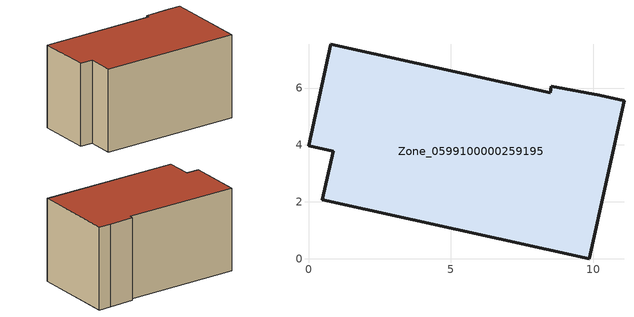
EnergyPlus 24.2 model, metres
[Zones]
Zone_0599100000259195
 floor ground (C_G): 10.24,5.74 11.09,5.55 9.87,0 0.49,2.07 0.87,3.78 0,3.97 0.79,7.54 8.49,5.84 8.54,6.07 z0
 wall outside (C_F): 11.09,5.55 10.24,5.74 8.54,6.07 8.49,5.84 0.79,7.54 0,3.97 0.87,3.78 0.49,2.07 9.87,0 11.09,5.55 z0:5.72
 roof outside (C_R): 8.49,5.84 0.79,7.54 0,3.97 0.87,3.78 0.49,2.07 9.87,0 11.09,5.55 10.24,5.74 8.54,6.07 z5.72
[BUILDING]
Pand.0599100000259195: North Axis=0; Terrain=City; Loads Convergence Tolerance Value=0.04; Temperature Convergence Tolerance Value=0.4; Solar Distribution=FullExterior; Maximum Number of Warmup Days=25; Minimum Number of Warmup Days=1
[Site:Location]
Rotterdam.The.Hague.AP_ZH_NLD Design_Conditions: Latitude=51.96; Longitude=4.45; Time Zone=1; Elevation=-4.5
[SITE:GROUNDTEMPERATURE:BUILDINGSURFACE]
18, 18, 18, 18, 18, 18, 18, 18, 18, 18, 18, 18
[MATERIAL] Thermal Absorptance=0.9; Solar Absorptance=0.7; Visible Absorptance=0.7
Name | Roughness | Thickness | Conductivity | Density | Specific Heat
G.TI.1975-1991 | MediumSmooth | 0.15 | 0.288461 | 540 | 1210
F.TI.1975-1991 | Rough | 0.3 | 0.230769 | 1920 | 840
R.TI.1975-1991 | MediumRough | 0.2 | 0.153846 | 1500 | 1000
[CONSTRUCTION]
C_G: G.TI.1975-1991
C_F: F.TI.1975-1991
C_R: R.TI.1975-1991
[ZONE]
Zone_0599100000259195: Type=1; Multiplier=1; Ceiling Height=Autocalculate; Volume=Autocalculate; Floor Area=autocalculate; Part of Total Floor Area=Yes
[ZONEINFILTRATION:DESIGNFLOWRATE]
Infil_Zone_0599100000259195: Zone or ZoneList or Space or SpaceList=Zone_0599100000259195; Schedule=AlwaysOn; Design Flow Rate Calculation Method=Flow/Area; Flow Rate per Floor Area=0.003; Constant Term Coefficient=1; Temperature Term Coefficient=0; Velocity Term Coefficient=0; Velocity Squared Term Coefficient=0
[HVACTEMPLATE:ZONE:IDEALLOADSAIRSYSTEM]
Zone_0599100000259195: Maximum Heating Supply Air Temperature=50; Minimum Cooling Supply Air Temperature=13; Maximum Heating Supply Air Humidity Ratio=0.0156; Minimum Cooling Supply Air Humidity Ratio=0.0077; Heating Limit=NoLimit; Cooling Limit=NoLimit; Dehumidification Control Type=ConstantSensibleHeatRatio; Cooling Sensible Heat Ratio=0.7; Dehumidification Setpoint=60; Humidification Control Type=None; Humidification Setpoint=30; Outdoor Air Method=None; Outdoor Air Flow Rate per Person=0.00944; Outdoor Air Flow Rate per Zone Floor Area=0; Outdoor Air Flow Rate per Zone=0; Demand Controlled Ventilation Type=None; Outdoor Air Economizer Type=NoEconomizer; Heat Recovery Type=None; Sensible Heat Recovery Effectiveness=0.7; Latent Heat Recovery Effectiveness=0.65
[ZONECONTROL:THERMOSTAT]
ThermostatControl_Zone_0599100000259195: Zone or ZoneList=Zone_0599100000259195; Control Type Schedule=DualSetpointControlType; Control 1=Thermostat_Zone_0599100000259195; Temperature Difference Between Cutout And Setpoint=0
[THERMOSTATSETPOINT:DUALSETPOINT]
Thermostat_Zone_0599100000259195: Heating Setpoint Temperature Schedule=HeatingSetpoint_Zone_0599100000259195; Cooling Setpoint Temperature Schedule=CoolingSetpoint_Zone_0599100000259195
[SCHEDULE:COMPACT]
HeatingSetpoint_Zone_0599100000259195: Through: 12/31, For: AllDays, Until: 24:00, 21
CoolingSetpoint_Zone_0599100000259195: Through: 12/31, For: AllDays, Until: 24:00, 24
DualSetpointControlType: Through: 12/31, For: AllDays, Until: 24:00, 4
AlwaysOn: Through: 12/31, For: AllDays, Until: 24:00, 1
